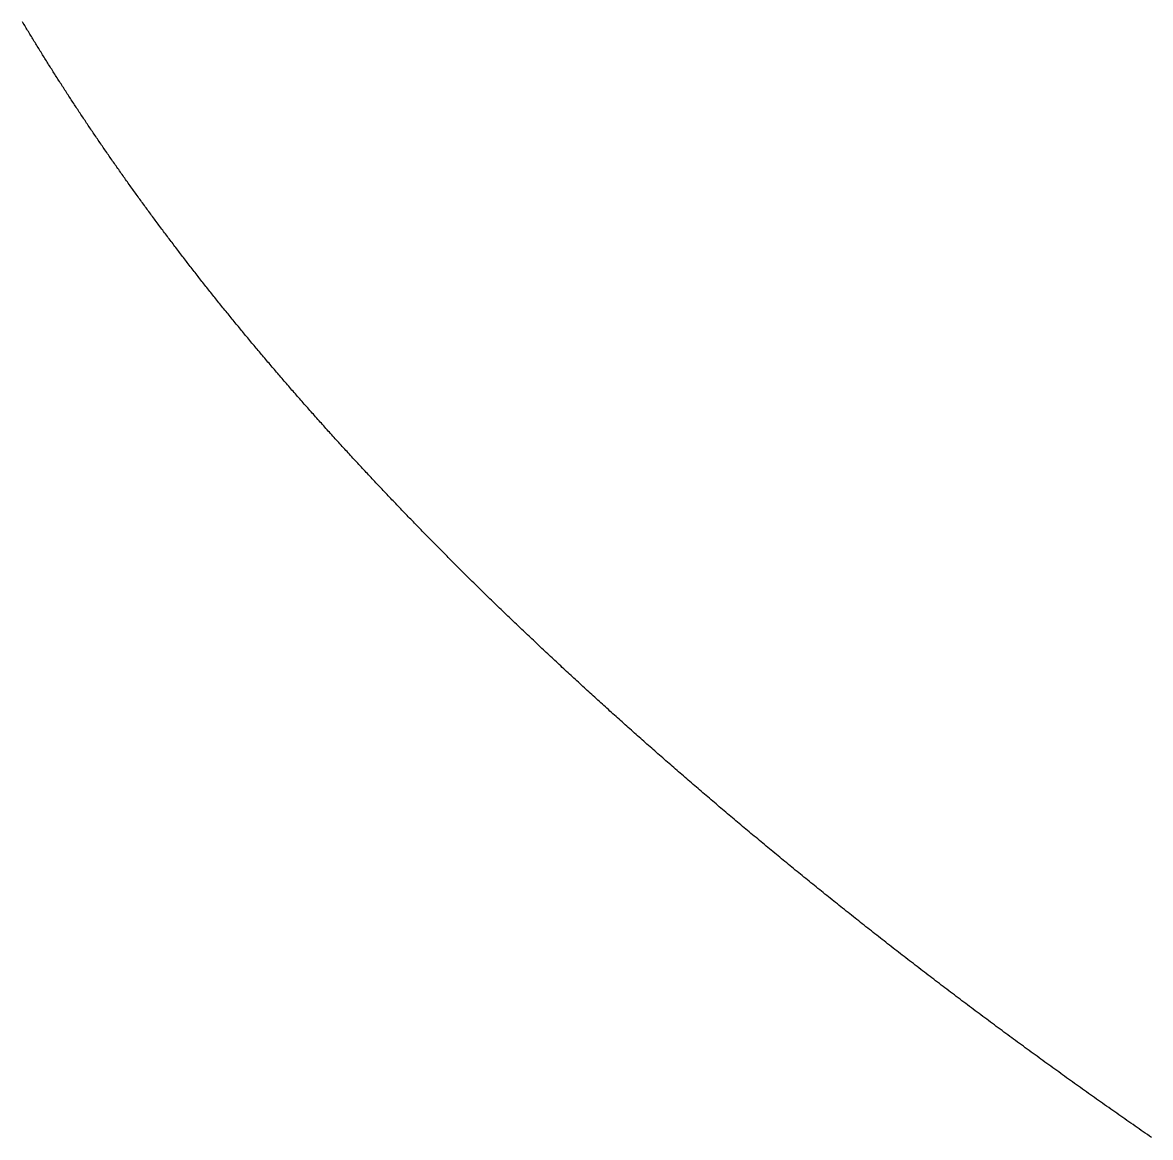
# Model space of a CAD drawing. Header units: millimetres. Extents: x 88 to 97873, y 32 to 55088.
# Drawn here: x 47983.53 to 47991.83, y 5149.87 to 5158.07 of the extents above; entities that cross this region are included whole.
import ezdxf

# ---------------------------------------------------------------- set-up
doc = ezdxf.new("R2010")
doc.units = ezdxf.units.MM
doc.header["$LTSCALE"] = 0.3

msp = doc.modelspace()

# ---------------------------------------------------------------- linework, layer by layer
for p, q in [((47983.5364, 5158.065), (47983.5311, 5158.0739)), ((47983.5418, 5158.0561), (47983.5364, 5158.065)), ((47983.5471, 5158.0472), (47983.5418, 5158.0561)), ((47983.5525, 5158.0383), (47983.5471, 5158.0472)), ((47983.5578, 5158.0293), (47983.5525, 5158.0383)), ((47983.5632, 5158.0204), (47983.5578, 5158.0293)), ((47983.5686, 5158.0115), (47983.5632, 5158.0204)), ((47983.574, 5158.0026), (47983.5686, 5158.0115)), ((47983.5794, 5157.9936), (47983.574, 5158.0026)), ((47983.5848, 5157.9847), (47983.5794, 5157.9936)), ((47983.5902, 5157.9758), (47983.5848, 5157.9847)), ((47983.5957, 5157.9669), (47983.5902, 5157.9758)), ((47983.6011, 5157.9579), (47983.5957, 5157.9669)), ((47983.6066, 5157.949), (47983.6011, 5157.9579)), ((47983.612, 5157.9401), (47983.6066, 5157.949)), ((47983.6175, 5157.9311), (47983.612, 5157.9401)), ((47983.6229, 5157.9222), (47983.6175, 5157.9311)), ((47983.6284, 5157.9133), (47983.6229, 5157.9222)), ((47983.6339, 5157.9044), (47983.6284, 5157.9133)), ((47983.6394, 5157.8954), (47983.6339, 5157.9044)), ((47983.6449, 5157.8865), (47983.6394, 5157.8954)), ((47983.6504, 5157.8775), (47983.6449, 5157.8865)), ((47983.6559, 5157.8686), (47983.6504, 5157.8775)), ((47983.6615, 5157.8597), (47983.6559, 5157.8686)), ((47983.667, 5157.8507), (47983.6615, 5157.8597)), ((47983.6725, 5157.8418), (47983.667, 5157.8507)), ((47983.6781, 5157.8328), (47983.6725, 5157.8418)), ((47983.6836, 5157.8239), (47983.6781, 5157.8328)), ((47983.6892, 5157.815), (47983.6836, 5157.8239)), ((47983.6948, 5157.806), (47983.6892, 5157.815)), ((47983.7004, 5157.7971), (47983.6948, 5157.806)), ((47983.706, 5157.7881), (47983.7004, 5157.7971)), ((47983.7116, 5157.7792), (47983.706, 5157.7881)), ((47983.7172, 5157.7702), (47983.7116, 5157.7792)), ((47983.7228, 5157.7613), (47983.7172, 5157.7702)), ((47983.7284, 5157.7523), (47983.7228, 5157.7613)), ((47983.734, 5157.7434), (47983.7284, 5157.7523)), ((47983.7397, 5157.7344), (47983.734, 5157.7434)), ((47983.7453, 5157.7255), (47983.7397, 5157.7344)), ((47983.751, 5157.7165), (47983.7453, 5157.7255)), ((47983.7567, 5157.7076), (47983.751, 5157.7165)), ((47983.7623, 5157.6986), (47983.7567, 5157.7076)), ((47983.768, 5157.6897), (47983.7623, 5157.6986)), ((47983.7737, 5157.6807), (47983.768, 5157.6897)), ((47983.7794, 5157.6717), (47983.7737, 5157.6807)), ((47983.7851, 5157.6628), (47983.7794, 5157.6717)), ((47983.7908, 5157.6538), (47983.7851, 5157.6628)), ((47983.7966, 5157.6449), (47983.7908, 5157.6538)), ((47983.8023, 5157.6359), (47983.7966, 5157.6449)), ((47983.808, 5157.6269), (47983.8023, 5157.6359)), ((47983.8138, 5157.618), (47983.808, 5157.6269)), ((47983.8195, 5157.609), (47983.8138, 5157.618)), ((47983.8253, 5157.6), (47983.8195, 5157.609)), ((47983.8311, 5157.5911), (47983.8253, 5157.6)), ((47983.8369, 5157.5821), (47983.8311, 5157.5911)), ((47983.8427, 5157.5731), (47983.8369, 5157.5821)), ((47983.8485, 5157.5641), (47983.8427, 5157.5731)), ((47983.8543, 5157.5552), (47983.8485, 5157.5641)), ((47983.8601, 5157.5462), (47983.8543, 5157.5552)), ((47983.8659, 5157.5372), (47983.8601, 5157.5462)), ((47983.8718, 5157.5282), (47983.8659, 5157.5372)), ((47983.8776, 5157.5193), (47983.8718, 5157.5282)), ((47983.8835, 5157.5103), (47983.8776, 5157.5193)), ((47983.8893, 5157.5013), (47983.8835, 5157.5103)), ((47983.8952, 5157.4923), (47983.8893, 5157.5013)), ((47983.9011, 5157.4833), (47983.8952, 5157.4923)), ((47983.907, 5157.4743), (47983.9011, 5157.4833)), ((47983.9129, 5157.4654), (47983.907, 5157.4743)), ((47983.9188, 5157.4564), (47983.9129, 5157.4654)), ((47983.9247, 5157.4474), (47983.9188, 5157.4564)), ((47983.9306, 5157.4384), (47983.9247, 5157.4474)), ((47983.9365, 5157.4294), (47983.9306, 5157.4384)), ((47983.9425, 5157.4204), (47983.9365, 5157.4294)), ((47983.9484, 5157.4114), (47983.9425, 5157.4204)), ((47983.9544, 5157.4024), (47983.9484, 5157.4114)), ((47983.9603, 5157.3934), (47983.9544, 5157.4024)), ((47983.9663, 5157.3844), (47983.9603, 5157.3934)), ((47983.9723, 5157.3754), (47983.9663, 5157.3844)), ((47983.9783, 5157.3664), (47983.9723, 5157.3754)), ((47983.9843, 5157.3574), (47983.9783, 5157.3664)), ((47983.9903, 5157.3484), (47983.9843, 5157.3574)), ((47983.9963, 5157.3394), (47983.9903, 5157.3484)), ((47984.0023, 5157.3304), (47983.9963, 5157.3394)), ((47984.0084, 5157.3214), (47984.0023, 5157.3304)), ((47984.0144, 5157.3124), (47984.0084, 5157.3214)), ((47984.0205, 5157.3034), (47984.0144, 5157.3124)), ((47984.0265, 5157.2944), (47984.0205, 5157.3034)), ((47984.0326, 5157.2854), (47984.0265, 5157.2944)), ((47984.0387, 5157.2764), (47984.0326, 5157.2854)), ((47984.0448, 5157.2674), (47984.0387, 5157.2764)), ((47984.0509, 5157.2583), (47984.0448, 5157.2674)), ((47984.057, 5157.2493), (47984.0509, 5157.2583)), ((47984.0631, 5157.2403), (47984.057, 5157.2493)), ((47984.0692, 5157.2313), (47984.0631, 5157.2403)), ((47984.0754, 5157.2223), (47984.0692, 5157.2313)), ((47984.0815, 5157.2133), (47984.0754, 5157.2223)), ((47984.0877, 5157.2042), (47984.0815, 5157.2133)), ((47984.0938, 5157.1952), (47984.0877, 5157.2042)), ((47984.1, 5157.1862), (47984.0938, 5157.1952)), ((47984.1062, 5157.1772), (47984.1, 5157.1862)), ((47984.1124, 5157.1681), (47984.1062, 5157.1772)), ((47984.1186, 5157.1591), (47984.1124, 5157.1681)), ((47984.1248, 5157.1501), (47984.1186, 5157.1591)), ((47984.131, 5157.141), (47984.1248, 5157.1501)), ((47984.1372, 5157.132), (47984.131, 5157.141)), ((47984.1434, 5157.123), (47984.1372, 5157.132)), ((47984.1497, 5157.1139), (47984.1434, 5157.123)), ((47984.1559, 5157.1049), (47984.1497, 5157.1139)), ((47984.1622, 5157.0959), (47984.1559, 5157.1049)), ((47984.1685, 5157.0868), (47984.1622, 5157.0959)), ((47984.1747, 5157.0778), (47984.1685, 5157.0868)), ((47984.181, 5157.0687), (47984.1747, 5157.0778)), ((47984.1873, 5157.0597), (47984.181, 5157.0687)), ((47984.1936, 5157.0506), (47984.1873, 5157.0597)), ((47984.1999, 5157.0416), (47984.1936, 5157.0506)), ((47984.2063, 5157.0326), (47984.1999, 5157.0416)), ((47984.2126, 5157.0235), (47984.2063, 5157.0326)), ((47984.2189, 5157.0145), (47984.2126, 5157.0235)), ((47984.2253, 5157.0054), (47984.2189, 5157.0145)), ((47984.2316, 5156.9963), (47984.2253, 5157.0054)), ((47984.238, 5156.9873), (47984.2316, 5156.9963)), ((47984.2444, 5156.9782), (47984.238, 5156.9873)), ((47984.2508, 5156.9692), (47984.2444, 5156.9782)), ((47984.2572, 5156.9601), (47984.2508, 5156.9692)), ((47984.2636, 5156.9511), (47984.2572, 5156.9601)), ((47984.27, 5156.942), (47984.2636, 5156.9511)), ((47984.2764, 5156.9329), (47984.27, 5156.942)), ((47984.2829, 5156.9239), (47984.2764, 5156.9329)), ((47984.2893, 5156.9148), (47984.2829, 5156.9239)), ((47984.2958, 5156.9057), (47984.2893, 5156.9148)), ((47984.3022, 5156.8967), (47984.2958, 5156.9057)), ((47984.3087, 5156.8876), (47984.3022, 5156.8967)), ((47984.3152, 5156.8785), (47984.3087, 5156.8876)), ((47984.3217, 5156.8694), (47984.3152, 5156.8785)), ((47984.3282, 5156.8604), (47984.3217, 5156.8694)), ((47984.3347, 5156.8513), (47984.3282, 5156.8604)), ((47984.3412, 5156.8422), (47984.3347, 5156.8513)), ((47984.3477, 5156.8331), (47984.3412, 5156.8422)), ((47984.3543, 5156.824), (47984.3477, 5156.8331)), ((47984.3608, 5156.815), (47984.3543, 5156.824)), ((47984.3674, 5156.8059), (47984.3608, 5156.815)), ((47984.3739, 5156.7968), (47984.3674, 5156.8059)), ((47984.3805, 5156.7877), (47984.3739, 5156.7968)), ((47984.3871, 5156.7786), (47984.3805, 5156.7877)), ((47984.3937, 5156.7695), (47984.3871, 5156.7786)), ((47984.4003, 5156.7604), (47984.3937, 5156.7695)), ((47984.4069, 5156.7513), (47984.4003, 5156.7604)), ((47984.4135, 5156.7422), (47984.4069, 5156.7513)), ((47984.4202, 5156.7331), (47984.4135, 5156.7422)), ((47984.4268, 5156.724), (47984.4202, 5156.7331)), ((47984.4335, 5156.7149), (47984.4268, 5156.724)), ((47984.4401, 5156.7058), (47984.4335, 5156.7149)), ((47984.4468, 5156.6967), (47984.4401, 5156.7058)), ((47984.4535, 5156.6876), (47984.4468, 5156.6967)), ((47984.4602, 5156.6785), (47984.4535, 5156.6876)), ((47984.4669, 5156.6694), (47984.4602, 5156.6785)), ((47984.4736, 5156.6603), (47984.4669, 5156.6694)), ((47984.4803, 5156.6512), (47984.4736, 5156.6603)), ((47984.487, 5156.6421), (47984.4803, 5156.6512)), ((47984.4937, 5156.6329), (47984.487, 5156.6421)), ((47984.5005, 5156.6238), (47984.4937, 5156.6329)), ((47984.5073, 5156.6147), (47984.5005, 5156.6238)), ((47984.514, 5156.6056), (47984.5073, 5156.6147)), ((47984.5208, 5156.5965), (47984.514, 5156.6056)), ((47984.5276, 5156.5873), (47984.5208, 5156.5965)), ((47984.5344, 5156.5782), (47984.5276, 5156.5873)), ((47984.5412, 5156.5691), (47984.5344, 5156.5782)), ((47984.548, 5156.56), (47984.5412, 5156.5691)), ((47984.5548, 5156.5508), (47984.548, 5156.56)), ((47984.5617, 5156.5417), (47984.5548, 5156.5508)), ((47984.5685, 5156.5326), (47984.5617, 5156.5417)), ((47984.5754, 5156.5234), (47984.5685, 5156.5326)), ((47984.5822, 5156.5143), (47984.5754, 5156.5234)), ((47984.5891, 5156.5051), (47984.5822, 5156.5143)), ((47984.596, 5156.496), (47984.5891, 5156.5051)), ((47984.6029, 5156.4869), (47984.596, 5156.496)), ((47984.6098, 5156.4777), (47984.6029, 5156.4869)), ((47984.6167, 5156.4686), (47984.6098, 5156.4777)), ((47984.6236, 5156.4594), (47984.6167, 5156.4686)), ((47984.6305, 5156.4503), (47984.6236, 5156.4594)), ((47984.6375, 5156.4411), (47984.6305, 5156.4503)), ((47984.6444, 5156.432), (47984.6375, 5156.4411)), ((47984.6514, 5156.4228), (47984.6444, 5156.432)), ((47984.6584, 5156.4137), (47984.6514, 5156.4228)), ((47984.6654, 5156.4045), (47984.6584, 5156.4137)), ((47984.6723, 5156.3953), (47984.6654, 5156.4045)), ((47984.6793, 5156.3862), (47984.6723, 5156.3953)), ((47984.6864, 5156.377), (47984.6793, 5156.3862)), ((47984.6934, 5156.3678), (47984.6864, 5156.377)), ((47984.7004, 5156.3587), (47984.6934, 5156.3678)), ((47984.7075, 5156.3495), (47984.7004, 5156.3587)), ((47984.7145, 5156.3403), (47984.7075, 5156.3495)), ((47984.7216, 5156.3312), (47984.7145, 5156.3403)), ((47984.7286, 5156.322), (47984.7216, 5156.3312)), ((47984.7357, 5156.3128), (47984.7286, 5156.322)), ((47984.7428, 5156.3036), (47984.7357, 5156.3128)), ((47984.7499, 5156.2945), (47984.7428, 5156.3036)), ((47984.757, 5156.2853), (47984.7499, 5156.2945)), ((47984.7642, 5156.2761), (47984.757, 5156.2853)), ((47984.7713, 5156.2669), (47984.7642, 5156.2761)), ((47984.7784, 5156.2577), (47984.7713, 5156.2669)), ((47984.7856, 5156.2485), (47984.7784, 5156.2577)), ((47984.7927, 5156.2393), (47984.7856, 5156.2485)), ((47984.7999, 5156.2301), (47984.7927, 5156.2393)), ((47984.8071, 5156.2209), (47984.7999, 5156.2301)), ((47984.8143, 5156.2118), (47984.8071, 5156.2209)), ((47984.8215, 5156.2026), (47984.8143, 5156.2118)), ((47984.8287, 5156.1934), (47984.8215, 5156.2026)), ((47984.8359, 5156.1841), (47984.8287, 5156.1934)), ((47984.8432, 5156.1749), (47984.8359, 5156.1841)), ((47984.8504, 5156.1657), (47984.8432, 5156.1749)), ((47984.8577, 5156.1565), (47984.8504, 5156.1657)), ((47984.8649, 5156.1473), (47984.8577, 5156.1565)), ((47984.8722, 5156.1381), (47984.8649, 5156.1473)), ((47984.8795, 5156.1289), (47984.8722, 5156.1381)), ((47984.8868, 5156.1197), (47984.8795, 5156.1289)), ((47984.8941, 5156.1105), (47984.8868, 5156.1197)), ((47984.9014, 5156.1012), (47984.8941, 5156.1105)), ((47984.9087, 5156.092), (47984.9014, 5156.1012)), ((47984.9161, 5156.0828), (47984.9087, 5156.092)), ((47984.9234, 5156.0736), (47984.9161, 5156.0828)), ((47984.9308, 5156.0643), (47984.9234, 5156.0736)), ((47984.9381, 5156.0551), (47984.9308, 5156.0643)), ((47984.9455, 5156.0459), (47984.9381, 5156.0551)), ((47984.9529, 5156.0367), (47984.9455, 5156.0459)), ((47984.9603, 5156.0274), (47984.9529, 5156.0367)), ((47984.9677, 5156.0182), (47984.9603, 5156.0274)), ((47984.9751, 5156.0089), (47984.9677, 5156.0182)), ((47984.9825, 5155.9997), (47984.9751, 5156.0089)), ((47984.99, 5155.9905), (47984.9825, 5155.9997)), ((47984.9974, 5155.9812), (47984.99, 5155.9905)), ((47985.0049, 5155.972), (47984.9974, 5155.9812)), ((47985.0124, 5155.9627), (47985.0049, 5155.972)), ((47985.0198, 5155.9535), (47985.0124, 5155.9627)), ((47985.0273, 5155.9442), (47985.0198, 5155.9535)), ((47985.0348, 5155.935), (47985.0273, 5155.9442)), ((47985.0423, 5155.9257), (47985.0348, 5155.935)), ((47985.0499, 5155.9164), (47985.0423, 5155.9257)), ((47985.0574, 5155.9072), (47985.0499, 5155.9164)), ((47985.0649, 5155.8979), (47985.0574, 5155.9072)), ((47985.0725, 5155.8887), (47985.0649, 5155.8979)), ((47985.0801, 5155.8794), (47985.0725, 5155.8887)), ((47985.0876, 5155.8701), (47985.0801, 5155.8794)), ((47985.0952, 5155.8609), (47985.0876, 5155.8701)), ((47985.1028, 5155.8516), (47985.0952, 5155.8609)), ((47985.1104, 5155.8423), (47985.1028, 5155.8516)), ((47985.118, 5155.833), (47985.1104, 5155.8423)), ((47985.1257, 5155.8237), (47985.118, 5155.833)), ((47985.1333, 5155.8145), (47985.1257, 5155.8237)), ((47985.141, 5155.8052), (47985.1333, 5155.8145)), ((47985.1486, 5155.7959), (47985.141, 5155.8052)), ((47985.1563, 5155.7866), (47985.1486, 5155.7959)), ((47985.164, 5155.7773), (47985.1563, 5155.7866)), ((47985.1717, 5155.768), (47985.164, 5155.7773)), ((47985.1794, 5155.7587), (47985.1717, 5155.768)), ((47985.1871, 5155.7494), (47985.1794, 5155.7587)), ((47985.1948, 5155.7401), (47985.1871, 5155.7494)), ((47985.2025, 5155.7308), (47985.1948, 5155.7401)), ((47985.2103, 5155.7215), (47985.2025, 5155.7308)), ((47985.218, 5155.7122), (47985.2103, 5155.7215)), ((47985.2258, 5155.7029), (47985.218, 5155.7122)), ((47985.2336, 5155.6936), (47985.2258, 5155.7029)), ((47985.2414, 5155.6843), (47985.2336, 5155.6936)), ((47985.2492, 5155.675), (47985.2414, 5155.6843)), ((47985.257, 5155.6657), (47985.2492, 5155.675)), ((47985.2648, 5155.6564), (47985.257, 5155.6657)), ((47985.2726, 5155.647), (47985.2648, 5155.6564)), ((47985.2805, 5155.6377), (47985.2726, 5155.647)), ((47985.2883, 5155.6284), (47985.2805, 5155.6377)), ((47985.2962, 5155.6191), (47985.2883, 5155.6284)), ((47985.3041, 5155.6097), (47985.2962, 5155.6191)), ((47985.312, 5155.6004), (47985.3041, 5155.6097)), ((47985.3198, 5155.5911), (47985.312, 5155.6004)), ((47985.3278, 5155.5817), (47985.3198, 5155.5911)), ((47985.3357, 5155.5724), (47985.3278, 5155.5817)), ((47985.3436, 5155.5631), (47985.3357, 5155.5724)), ((47985.3515, 5155.5537), (47985.3436, 5155.5631)), ((47985.3595, 5155.5444), (47985.3515, 5155.5537)), ((47985.3675, 5155.535), (47985.3595, 5155.5444)), ((47985.3754, 5155.5257), (47985.3675, 5155.535)), ((47985.3834, 5155.5163), (47985.3754, 5155.5257)), ((47985.3914, 5155.507), (47985.3834, 5155.5163)), ((47985.3994, 5155.4976), (47985.3914, 5155.507)), ((47985.4074, 5155.4883), (47985.3994, 5155.4976)), ((47985.4155, 5155.4789), (47985.4074, 5155.4883)), ((47985.4235, 5155.4696), (47985.4155, 5155.4789)), ((47985.4315, 5155.4602), (47985.4235, 5155.4696)), ((47985.4396, 5155.4508), (47985.4315, 5155.4602)), ((47985.4477, 5155.4415), (47985.4396, 5155.4508)), ((47985.4558, 5155.4321), (47985.4477, 5155.4415)), ((47985.4638, 5155.4227), (47985.4558, 5155.4321)), ((47985.472, 5155.4133), (47985.4638, 5155.4227)), ((47985.4801, 5155.404), (47985.472, 5155.4133)), ((47985.4882, 5155.3946), (47985.4801, 5155.404)), ((47985.4963, 5155.3852), (47985.4882, 5155.3946)), ((47985.5045, 5155.3758), (47985.4963, 5155.3852)), ((47985.5126, 5155.3664), (47985.5045, 5155.3758)), ((47985.5208, 5155.357), (47985.5126, 5155.3664)), ((47985.529, 5155.3476), (47985.5208, 5155.357)), ((47985.5372, 5155.3383), (47985.529, 5155.3476)), ((47985.5454, 5155.3289), (47985.5372, 5155.3383)), ((47985.5536, 5155.3195), (47985.5454, 5155.3289)), ((47985.5618, 5155.3101), (47985.5536, 5155.3195)), ((47985.5701, 5155.3007), (47985.5618, 5155.3101)), ((47985.5783, 5155.2913), (47985.5701, 5155.3007)), ((47985.5866, 5155.2818), (47985.5783, 5155.2913)), ((47985.5949, 5155.2724), (47985.5866, 5155.2818)), ((47985.6031, 5155.263), (47985.5949, 5155.2724)), ((47985.6114, 5155.2536), (47985.6031, 5155.263)), ((47985.6197, 5155.2442), (47985.6114, 5155.2536)), ((47985.628, 5155.2348), (47985.6197, 5155.2442)), ((47985.6364, 5155.2254), (47985.628, 5155.2348)), ((47985.6447, 5155.2159), (47985.6364, 5155.2254)), ((47985.6531, 5155.2065), (47985.6447, 5155.2159)), ((47985.6614, 5155.1971), (47985.6531, 5155.2065)), ((47985.6698, 5155.1876), (47985.6614, 5155.1971)), ((47985.6782, 5155.1782), (47985.6698, 5155.1876)), ((47985.6866, 5155.1688), (47985.6782, 5155.1782)), ((47985.695, 5155.1593), (47985.6866, 5155.1688)), ((47985.7034, 5155.1499), (47985.695, 5155.1593)), ((47985.7118, 5155.1404), (47985.7034, 5155.1499)), ((47985.7203, 5155.131), (47985.7118, 5155.1404)), ((47985.7287, 5155.1216), (47985.7203, 5155.131)), ((47985.7372, 5155.1121), (47985.7287, 5155.1216)), ((47985.7457, 5155.1026), (47985.7372, 5155.1121)), ((47985.7542, 5155.0932), (47985.7457, 5155.1026)), ((47985.7627, 5155.0837), (47985.7542, 5155.0932)), ((47985.7712, 5155.0743), (47985.7627, 5155.0837)), ((47985.7797, 5155.0648), (47985.7712, 5155.0743)), ((47985.7882, 5155.0553), (47985.7797, 5155.0648)), ((47985.7968, 5155.0459), (47985.7882, 5155.0553)), ((47985.8053, 5155.0364), (47985.7968, 5155.0459)), ((47985.8139, 5155.0269), (47985.8053, 5155.0364)), ((47985.8225, 5155.0175), (47985.8139, 5155.0269)), ((47985.8311, 5155.008), (47985.8225, 5155.0175)), ((47985.8397, 5154.9985), (47985.8311, 5155.008)), ((47985.8483, 5154.989), (47985.8397, 5154.9985)), ((47985.8569, 5154.9795), (47985.8483, 5154.989)), ((47985.8655, 5154.97), (47985.8569, 5154.9795)), ((47985.8742, 5154.9606), (47985.8655, 5154.97)), ((47985.8828, 5154.9511), (47985.8742, 5154.9606)), ((47985.8915, 5154.9416), (47985.8828, 5154.9511)), ((47985.9002, 5154.9321), (47985.8915, 5154.9416)), ((47985.9089, 5154.9226), (47985.9002, 5154.9321)), ((47985.9176, 5154.9131), (47985.9089, 5154.9226)), ((47985.9263, 5154.9036), (47985.9176, 5154.9131)), ((47985.935, 5154.894), (47985.9263, 5154.9036)), ((47985.9438, 5154.8845), (47985.935, 5154.894)), ((47985.9525, 5154.875), (47985.9438, 5154.8845)), ((47985.9613, 5154.8655), (47985.9525, 5154.875)), ((47985.9701, 5154.856), (47985.9613, 5154.8655)), ((47985.9789, 5154.8465), (47985.9701, 5154.856)), ((47985.9877, 5154.8369), (47985.9789, 5154.8465)), ((47985.9965, 5154.8274), (47985.9877, 5154.8369)), ((47986.0053, 5154.8179), (47985.9965, 5154.8274)), ((47986.0141, 5154.8084), (47986.0053, 5154.8179)), ((47986.023, 5154.7988), (47986.0141, 5154.8084)), ((47986.0318, 5154.7893), (47986.023, 5154.7988)), ((47986.0407, 5154.7797), (47986.0318, 5154.7893)), ((47986.0496, 5154.7702), (47986.0407, 5154.7797)), ((47986.0585, 5154.7607), (47986.0496, 5154.7702)), ((47986.0674, 5154.7511), (47986.0585, 5154.7607)), ((47986.0763, 5154.7416), (47986.0674, 5154.7511)), ((47986.0852, 5154.732), (47986.0763, 5154.7416)), ((47986.0942, 5154.7225), (47986.0852, 5154.732)), ((47986.1031, 5154.7129), (47986.0942, 5154.7225)), ((47986.1121, 5154.7033), (47986.1031, 5154.7129)), ((47986.1211, 5154.6938), (47986.1121, 5154.7033)), ((47986.13, 5154.6842), (47986.1211, 5154.6938)), ((47986.139, 5154.6746), (47986.13, 5154.6842)), ((47986.1481, 5154.6651), (47986.139, 5154.6746)), ((47986.1571, 5154.6555), (47986.1481, 5154.6651)), ((47986.1661, 5154.6459), (47986.1571, 5154.6555)), ((47986.1752, 5154.6363), (47986.1661, 5154.6459)), ((47986.1842, 5154.6268), (47986.1752, 5154.6363)), ((47986.1933, 5154.6172), (47986.1842, 5154.6268)), ((47986.2024, 5154.6076), (47986.1933, 5154.6172)), ((47986.2115, 5154.598), (47986.2024, 5154.6076)), ((47986.2206, 5154.5884), (47986.2115, 5154.598)), ((47986.2297, 5154.5788), (47986.2206, 5154.5884)), ((47986.2388, 5154.5692), (47986.2297, 5154.5788)), ((47986.248, 5154.5596), (47986.2388, 5154.5692)), ((47986.2571, 5154.55), (47986.248, 5154.5596)), ((47986.2663, 5154.5404), (47986.2571, 5154.55)), ((47986.2755, 5154.5308), (47986.2663, 5154.5404)), ((47986.2847, 5154.5212), (47986.2755, 5154.5308)), ((47986.2939, 5154.5116), (47986.2847, 5154.5212)), ((47986.3031, 5154.502), (47986.2939, 5154.5116)), ((47986.3123, 5154.4923), (47986.3031, 5154.502)), ((47986.3216, 5154.4827), (47986.3123, 5154.4923)), ((47986.3308, 5154.4731), (47986.3216, 5154.4827)), ((47986.3401, 5154.4635), (47986.3308, 5154.4731)), ((47986.3494, 5154.4538), (47986.3401, 5154.4635)), ((47986.3587, 5154.4442), (47986.3494, 5154.4538)), ((47986.368, 5154.4346), (47986.3587, 5154.4442)), ((47986.3773, 5154.4249), (47986.368, 5154.4346)), ((47986.3866, 5154.4153), (47986.3773, 5154.4249)), ((47986.3959, 5154.4056), (47986.3866, 5154.4153)), ((47986.4053, 5154.396), (47986.3959, 5154.4056)), ((47986.4146, 5154.3863), (47986.4053, 5154.396)), ((47986.424, 5154.3767), (47986.4146, 5154.3863)), ((47986.4334, 5154.367), (47986.424, 5154.3767)), ((47986.4428, 5154.3574), (47986.4334, 5154.367)), ((47986.4522, 5154.3477), (47986.4428, 5154.3574)), ((47986.4616, 5154.338), (47986.4522, 5154.3477)), ((47986.4711, 5154.3284), (47986.4616, 5154.338)), ((47986.4805, 5154.3187), (47986.4711, 5154.3284)), ((47986.49, 5154.309), (47986.4805, 5154.3187)), ((47986.4995, 5154.2993), (47986.49, 5154.309)), ((47986.5089, 5154.2897), (47986.4995, 5154.2993)), ((47986.5184, 5154.28), (47986.5089, 5154.2897)), ((47986.5279, 5154.2703), (47986.5184, 5154.28)), ((47986.5375, 5154.2606), (47986.5279, 5154.2703)), ((47986.547, 5154.2509), (47986.5375, 5154.2606)), ((47986.5565, 5154.2412), (47986.547, 5154.2509)), ((47986.5661, 5154.2315), (47986.5565, 5154.2412)), ((47986.5757, 5154.2218), (47986.5661, 5154.2315)), ((47986.5853, 5154.2121), (47986.5757, 5154.2218)), ((47986.5949, 5154.2024), (47986.5853, 5154.2121)), ((47986.6045, 5154.1927), (47986.5949, 5154.2024)), ((47986.6141, 5154.183), (47986.6045, 5154.1927)), ((47986.6237, 5154.1733), (47986.6141, 5154.183)), ((47986.6334, 5154.1636), (47986.6237, 5154.1733)), ((47986.643, 5154.1539), (47986.6334, 5154.1636)), ((47986.6527, 5154.1441), (47986.643, 5154.1539)), ((47986.6624, 5154.1344), (47986.6527, 5154.1441)), ((47986.6721, 5154.1247), (47986.6624, 5154.1344)), ((47986.6818, 5154.1149), (47986.6721, 5154.1247)), ((47986.6915, 5154.1052), (47986.6818, 5154.1149)), ((47986.7012, 5154.0955), (47986.6915, 5154.1052)), ((47986.711, 5154.0857), (47986.7012, 5154.0955)), ((47986.7207, 5154.076), (47986.711, 5154.0857)), ((47986.7305, 5154.0662), (47986.7207, 5154.076)), ((47986.7403, 5154.0565), (47986.7305, 5154.0662)), ((47986.7501, 5154.0467), (47986.7403, 5154.0565)), ((47986.7599, 5154.037), (47986.7501, 5154.0467)), ((47986.7697, 5154.0272), (47986.7599, 5154.037)), ((47986.7796, 5154.0175), (47986.7697, 5154.0272)), ((47986.7894, 5154.0077), (47986.7796, 5154.0175)), ((47986.7993, 5153.9979), (47986.7894, 5154.0077)), ((47986.8091, 5153.9882), (47986.7993, 5153.9979)), ((47986.819, 5153.9784), (47986.8091, 5153.9882)), ((47986.8289, 5153.9686), (47986.819, 5153.9784)), ((47986.8388, 5153.9588), (47986.8289, 5153.9686)), ((47986.8488, 5153.9491), (47986.8388, 5153.9588)), ((47986.8587, 5153.9393), (47986.8488, 5153.9491)), ((47986.8686, 5153.9295), (47986.8587, 5153.9393)), ((47986.8786, 5153.9197), (47986.8686, 5153.9295)), ((47986.8886, 5153.9099), (47986.8786, 5153.9197)), ((47986.8986, 5153.9001), (47986.8886, 5153.9099)), ((47986.9086, 5153.8903), (47986.8986, 5153.9001)), ((47986.9186, 5153.8805), (47986.9086, 5153.8903)), ((47986.9286, 5153.8707), (47986.9186, 5153.8805)), ((47986.9386, 5153.8609), (47986.9286, 5153.8707)), ((47986.9487, 5153.8511), (47986.9386, 5153.8609)), ((47986.9588, 5153.8413), (47986.9487, 5153.8511)), ((47986.9688, 5153.8314), (47986.9588, 5153.8413)), ((47986.9789, 5153.8216), (47986.9688, 5153.8314)), ((47986.989, 5153.8118), (47986.9789, 5153.8216)), ((47986.9991, 5153.802), (47986.989, 5153.8118)), ((47987.0093, 5153.7921), (47986.9991, 5153.802)), ((47987.0194, 5153.7823), (47987.0093, 5153.7921)), ((47987.0296, 5153.7725), (47987.0194, 5153.7823)), ((47987.0397, 5153.7626), (47987.0296, 5153.7725)), ((47987.0499, 5153.7528), (47987.0397, 5153.7626)), ((47987.0601, 5153.7429), (47987.0499, 5153.7528)), ((47987.0703, 5153.7331), (47987.0601, 5153.7429)), ((47987.0805, 5153.7232), (47987.0703, 5153.7331)), ((47987.0908, 5153.7134), (47987.0805, 5153.7232)), ((47987.101, 5153.7035), (47987.0908, 5153.7134)), ((47987.1113, 5153.6936), (47987.101, 5153.7035)), ((47987.1215, 5153.6838), (47987.1113, 5153.6936)), ((47987.1318, 5153.6739), (47987.1215, 5153.6838)), ((47987.1421, 5153.664), (47987.1318, 5153.6739)), ((47987.1524, 5153.6542), (47987.1421, 5153.664)), ((47987.1627, 5153.6443), (47987.1524, 5153.6542)), ((47987.1731, 5153.6344), (47987.1627, 5153.6443)), ((47987.1834, 5153.6245), (47987.1731, 5153.6344)), ((47987.1938, 5153.6146), (47987.1834, 5153.6245)), ((47987.2042, 5153.6047), (47987.1938, 5153.6146)), ((47987.2146, 5153.5948), (47987.2042, 5153.6047)), ((47987.225, 5153.5849), (47987.2146, 5153.5948)), ((47987.2354, 5153.575), (47987.225, 5153.5849)), ((47987.2458, 5153.5651), (47987.2354, 5153.575)), ((47987.2562, 5153.5552), (47987.2458, 5153.5651)), ((47987.2667, 5153.5453), (47987.2562, 5153.5552)), ((47987.2772, 5153.5354), (47987.2667, 5153.5453)), ((47987.2876, 5153.5255), (47987.2772, 5153.5354)), ((47987.2981, 5153.5156), (47987.2876, 5153.5255)), ((47987.3086, 5153.5056), (47987.2981, 5153.5156)), ((47987.3192, 5153.4957), (47987.3086, 5153.5056)), ((47987.3297, 5153.4858), (47987.3192, 5153.4957)), ((47987.3402, 5153.4758), (47987.3297, 5153.4858)), ((47987.3508, 5153.4659), (47987.3402, 5153.4758)), ((47987.3614, 5153.456), (47987.3508, 5153.4659)), ((47987.3719, 5153.446), (47987.3614, 5153.456)), ((47987.3825, 5153.4361), (47987.3719, 5153.446)), ((47987.3932, 5153.4261), (47987.3825, 5153.4361)), ((47987.4038, 5153.4162), (47987.3932, 5153.4261)), ((47987.4144, 5153.4062), (47987.4038, 5153.4162)), ((47987.4251, 5153.3963), (47987.4144, 5153.4062)), ((47987.4357, 5153.3863), (47987.4251, 5153.3963)), ((47987.4464, 5153.3763), (47987.4357, 5153.3863)), ((47987.4571, 5153.3664), (47987.4464, 5153.3763)), ((47987.4678, 5153.3564), (47987.4571, 5153.3664)), ((47987.4785, 5153.3464), (47987.4678, 5153.3564)), ((47987.4893, 5153.3364), (47987.4785, 5153.3464)), ((47987.5, 5153.3264), (47987.4893, 5153.3364)), ((47987.5108, 5153.3165), (47987.5, 5153.3264)), ((47987.5215, 5153.3065), (47987.5108, 5153.3165)), ((47987.5323, 5153.2965), (47987.5215, 5153.3065)), ((47987.5431, 5153.2865), (47987.5323, 5153.2965)), ((47987.5539, 5153.2765), (47987.5431, 5153.2865)), ((47987.5648, 5153.2665), (47987.5539, 5153.2765)), ((47987.5756, 5153.2565), (47987.5648, 5153.2665)), ((47987.5865, 5153.2465), (47987.5756, 5153.2565)), ((47987.5973, 5153.2364), (47987.5865, 5153.2465)), ((47987.6082, 5153.2264), (47987.5973, 5153.2364)), ((47987.6191, 5153.2164), (47987.6082, 5153.2264)), ((47987.63, 5153.2064), (47987.6191, 5153.2164)), ((47987.6409, 5153.1964), (47987.63, 5153.2064)), ((47987.6519, 5153.1863), (47987.6409, 5153.1964)), ((47987.6628, 5153.1763), (47987.6519, 5153.1863)), ((47987.6738, 5153.1663), (47987.6628, 5153.1763)), ((47987.6847, 5153.1562), (47987.6738, 5153.1663)), ((47987.6957, 5153.1462), (47987.6847, 5153.1562)), ((47987.7067, 5153.1361), (47987.6957, 5153.1462)), ((47987.7178, 5153.1261), (47987.7067, 5153.1361)), ((47987.7288, 5153.116), (47987.7178, 5153.1261)), ((47987.7398, 5153.106), (47987.7288, 5153.116)), ((47987.7509, 5153.0959), (47987.7398, 5153.106)), ((47987.762, 5153.0858), (47987.7509, 5153.0959)), ((47987.773, 5153.0758), (47987.762, 5153.0858)), ((47987.7841, 5153.0657), (47987.773, 5153.0758)), ((47987.7952, 5153.0556), (47987.7841, 5153.0657)), ((47987.8064, 5153.0455), (47987.7952, 5153.0556)), ((47987.8175, 5153.0355), (47987.8064, 5153.0455)), ((47987.8287, 5153.0254), (47987.8175, 5153.0355)), ((47987.8398, 5153.0153), (47987.8287, 5153.0254)), ((47987.851, 5153.0052), (47987.8398, 5153.0153)), ((47987.8622, 5152.9951), (47987.851, 5153.0052)), ((47987.8734, 5152.985), (47987.8622, 5152.9951)), ((47987.8846, 5152.9749), (47987.8734, 5152.985)), ((47987.8959, 5152.9648), (47987.8846, 5152.9749)), ((47987.9071, 5152.9547), (47987.8959, 5152.9648)), ((47987.9184, 5152.9446), (47987.9071, 5152.9547)), ((47987.9296, 5152.9344), (47987.9184, 5152.9446)), ((47987.9409, 5152.9243), (47987.9296, 5152.9344)), ((47987.9522, 5152.9142), (47987.9409, 5152.9243)), ((47987.9636, 5152.9041), (47987.9522, 5152.9142)), ((47987.9749, 5152.8939), (47987.9636, 5152.9041)), ((47987.9862, 5152.8838), (47987.9749, 5152.8939)), ((47987.9976, 5152.8737), (47987.9862, 5152.8838)), ((47988.009, 5152.8635), (47987.9976, 5152.8737)), ((47988.0203, 5152.8534), (47988.009, 5152.8635)), ((47988.0317, 5152.8432), (47988.0203, 5152.8534)), ((47988.0432, 5152.8331), (47988.0317, 5152.8432)), ((47988.0546, 5152.8229), (47988.0432, 5152.8331)), ((47988.066, 5152.8128), (47988.0546, 5152.8229)), ((47988.0775, 5152.8026), (47988.066, 5152.8128)), ((47988.0889, 5152.7925), (47988.0775, 5152.8026)), ((47988.1004, 5152.7823), (47988.0889, 5152.7925)), ((47988.1119, 5152.7721), (47988.1004, 5152.7823)), ((47988.1234, 5152.762), (47988.1119, 5152.7721)), ((47988.1349, 5152.7518), (47988.1234, 5152.762)), ((47988.1465, 5152.7416), (47988.1349, 5152.7518)), ((47988.158, 5152.7314), (47988.1465, 5152.7416)), ((47988.1696, 5152.7212), (47988.158, 5152.7314)), ((47988.1812, 5152.711), (47988.1696, 5152.7212)), ((47988.1928, 5152.7009), (47988.1812, 5152.711)), ((47988.2044, 5152.6907), (47988.1928, 5152.7009)), ((47988.216, 5152.6805), (47988.2044, 5152.6907)), ((47988.2276, 5152.6703), (47988.216, 5152.6805)), ((47988.2392, 5152.6601), (47988.2276, 5152.6703)), ((47988.2509, 5152.6499), (47988.2392, 5152.6601)), ((47988.2626, 5152.6397), (47988.2509, 5152.6499)), ((47988.2743, 5152.6294), (47988.2626, 5152.6397)), ((47988.286, 5152.6192), (47988.2743, 5152.6294)), ((47988.2977, 5152.609), (47988.286, 5152.6192)), ((47988.3094, 5152.5988), (47988.2977, 5152.609)), ((47988.3211, 5152.5886), (47988.3094, 5152.5988)), ((47988.3329, 5152.5783), (47988.3211, 5152.5886)), ((47988.3446, 5152.5681), (47988.3329, 5152.5783)), ((47988.3564, 5152.5579), (47988.3446, 5152.5681)), ((47988.3682, 5152.5476), (47988.3564, 5152.5579)), ((47988.38, 5152.5374), (47988.3682, 5152.5476)), ((47988.3918, 5152.5272), (47988.38, 5152.5374)), ((47988.4037, 5152.5169), (47988.3918, 5152.5272)), ((47988.4155, 5152.5067), (47988.4037, 5152.5169)), ((47988.4274, 5152.4964), (47988.4155, 5152.5067)), ((47988.4393, 5152.4862), (47988.4274, 5152.4964)), ((47988.4511, 5152.4759), (47988.4393, 5152.4862)), ((47988.463, 5152.4657), (47988.4511, 5152.4759)), ((47988.475, 5152.4554), (47988.463, 5152.4657)), ((47988.4869, 5152.4452), (47988.475, 5152.4554)), ((47988.4988, 5152.4349), (47988.4869, 5152.4452)), ((47988.5108, 5152.4246), (47988.4988, 5152.4349)), ((47988.5227, 5152.4144), (47988.5108, 5152.4246)), ((47988.5347, 5152.4041), (47988.5227, 5152.4144)), ((47988.5467, 5152.3938), (47988.5347, 5152.4041)), ((47988.5587, 5152.3835), (47988.5467, 5152.3938)), ((47988.5708, 5152.3732), (47988.5587, 5152.3835)), ((47988.5828, 5152.363), (47988.5708, 5152.3732)), ((47988.5948, 5152.3527), (47988.5828, 5152.363)), ((47988.6069, 5152.3424), (47988.5948, 5152.3527)), ((47988.619, 5152.3321), (47988.6069, 5152.3424)), ((47988.6311, 5152.3218), (47988.619, 5152.3321)), ((47988.6432, 5152.3115), (47988.6311, 5152.3218)), ((47988.6553, 5152.3012), (47988.6432, 5152.3115)), ((47988.6674, 5152.2909), (47988.6553, 5152.3012)), ((47988.6796, 5152.2806), (47988.6674, 5152.2909)), ((47988.6917, 5152.2703), (47988.6796, 5152.2806)), ((47988.7039, 5152.26), (47988.6917, 5152.2703)), ((47988.7161, 5152.2497), (47988.7039, 5152.26)), ((47988.7283, 5152.2394), (47988.7161, 5152.2497)), ((47988.7405, 5152.2291), (47988.7283, 5152.2394)), ((47988.7527, 5152.2188), (47988.7405, 5152.2291)), ((47988.7649, 5152.2084), (47988.7527, 5152.2188)), ((47988.7772, 5152.1981), (47988.7649, 5152.2084)), ((47988.7894, 5152.1878), (47988.7772, 5152.1981)), ((47988.8017, 5152.1775), (47988.7894, 5152.1878)), ((47988.814, 5152.1671), (47988.8017, 5152.1775)), ((47988.8263, 5152.1568), (47988.814, 5152.1671)), ((47988.8386, 5152.1465), (47988.8263, 5152.1568)), ((47988.851, 5152.1361), (47988.8386, 5152.1465)), ((47988.8633, 5152.1258), (47988.851, 5152.1361)), ((47988.8757, 5152.1155), (47988.8633, 5152.1258)), ((47988.888, 5152.1051), (47988.8757, 5152.1155)), ((47988.9004, 5152.0948), (47988.888, 5152.1051)), ((47988.9128, 5152.0844), (47988.9004, 5152.0948)), ((47988.9252, 5152.0741), (47988.9128, 5152.0844)), ((47988.9376, 5152.0638), (47988.9252, 5152.0741)), ((47988.9501, 5152.0534), (47988.9376, 5152.0638)), ((47988.9625, 5152.043), (47988.9501, 5152.0534)), ((47988.975, 5152.0327), (47988.9625, 5152.043)), ((47988.9875, 5152.0223), (47988.975, 5152.0327)), ((47988.9999, 5152.012), (47988.9875, 5152.0223)), ((47989.0124, 5152.0016), (47988.9999, 5152.012)), ((47989.025, 5151.9913), (47989.0124, 5152.0016)), ((47989.0375, 5151.9809), (47989.025, 5151.9913)), ((47989.05, 5151.9705), (47989.0375, 5151.9809)), ((47989.0626, 5151.9601), (47989.05, 5151.9705)), ((47989.0752, 5151.9498), (47989.0626, 5151.9601)), ((47989.0877, 5151.9394), (47989.0752, 5151.9498)), ((47989.1003, 5151.929), (47989.0877, 5151.9394)), ((47989.1129, 5151.9187), (47989.1003, 5151.929)), ((47989.1256, 5151.9083), (47989.1129, 5151.9187)), ((47989.1382, 5151.8979), (47989.1256, 5151.9083)), ((47989.1508, 5151.8875), (47989.1382, 5151.8979)), ((47989.1635, 5151.8771), (47989.1508, 5151.8875)), ((47989.1762, 5151.8667), (47989.1635, 5151.8771)), ((47989.1889, 5151.8564), (47989.1762, 5151.8667)), ((47989.2016, 5151.846), (47989.1889, 5151.8564)), ((47989.2143, 5151.8356), (47989.2016, 5151.846)), ((47989.227, 5151.8252), (47989.2143, 5151.8356)), ((47989.2398, 5151.8148), (47989.227, 5151.8252)), ((47989.2525, 5151.8044), (47989.2398, 5151.8148)), ((47989.2653, 5151.794), (47989.2525, 5151.8044)), ((47989.2781, 5151.7836), (47989.2653, 5151.794)), ((47989.2908, 5151.7732), (47989.2781, 5151.7836)), ((47989.3037, 5151.7628), (47989.2908, 5151.7732)), ((47989.3165, 5151.7524), (47989.3037, 5151.7628)), ((47989.3293, 5151.742), (47989.3165, 5151.7524)), ((47989.3421, 5151.7316), (47989.3293, 5151.742)), ((47989.355, 5151.7212), (47989.3421, 5151.7316)), ((47989.3679, 5151.7108), (47989.355, 5151.7212)), ((47989.3808, 5151.7003), (47989.3679, 5151.7108)), ((47989.3937, 5151.6899), (47989.3808, 5151.7003)), ((47989.4066, 5151.6795), (47989.3937, 5151.6899)), ((47989.4195, 5151.6691), (47989.4066, 5151.6795)), ((47989.4324, 5151.6587), (47989.4195, 5151.6691)), ((47989.4454, 5151.6483), (47989.4324, 5151.6587)), ((47989.4584, 5151.6378), (47989.4454, 5151.6483)), ((47989.4713, 5151.6274), (47989.4584, 5151.6378)), ((47989.4843, 5151.617), (47989.4713, 5151.6274)), ((47989.4973, 5151.6066), (47989.4843, 5151.617)), ((47989.5103, 5151.5961), (47989.4973, 5151.6066)), ((47989.5234, 5151.5857), (47989.5103, 5151.5961)), ((47989.5364, 5151.5753), (47989.5234, 5151.5857)), ((47989.5495, 5151.5648), (47989.5364, 5151.5753)), ((47989.5625, 5151.5544), (47989.5495, 5151.5648)), ((47989.5756, 5151.544), (47989.5625, 5151.5544)), ((47989.5887, 5151.5335), (47989.5756, 5151.544)), ((47989.6018, 5151.5231), (47989.5887, 5151.5335)), ((47989.6149, 5151.5127), (47989.6018, 5151.5231)), ((47989.6281, 5151.5022), (47989.6149, 5151.5127)), ((47989.6412, 5151.4918), (47989.6281, 5151.5022)), ((47989.6544, 5151.4814), (47989.6412, 5151.4918)), ((47989.6675, 5151.4709), (47989.6544, 5151.4814)), ((47989.6807, 5151.4605), (47989.6675, 5151.4709)), ((47989.6939, 5151.45), (47989.6807, 5151.4605)), ((47989.7071, 5151.4396), (47989.6939, 5151.45)), ((47989.7204, 5151.4291), (47989.7071, 5151.4396)), ((47989.7336, 5151.4187), (47989.7204, 5151.4291)), ((47989.7469, 5151.4082), (47989.7336, 5151.4187)), ((47989.7601, 5151.3978), (47989.7469, 5151.4082)), ((47989.7734, 5151.3873), (47989.7601, 5151.3978)), ((47989.7867, 5151.3769), (47989.7734, 5151.3873)), ((47989.8, 5151.3664), (47989.7867, 5151.3769)), ((47989.8133, 5151.356), (47989.8, 5151.3664)), ((47989.8266, 5151.3455), (47989.8133, 5151.356)), ((47989.84, 5151.3351), (47989.8266, 5151.3455)), ((47989.8533, 5151.3246), (47989.84, 5151.3351)), ((47989.8667, 5151.3141), (47989.8533, 5151.3246)), ((47989.8801, 5151.3037), (47989.8667, 5151.3141)), ((47989.8935, 5151.2932), (47989.8801, 5151.3037)), ((47989.9069, 5151.2828), (47989.8935, 5151.2932)), ((47989.9203, 5151.2723), (47989.9069, 5151.2828)), ((47989.9337, 5151.2618), (47989.9203, 5151.2723)), ((47989.9472, 5151.2514), (47989.9337, 5151.2618)), ((47989.9606, 5151.2409), (47989.9472, 5151.2514)), ((47989.9741, 5151.2304), (47989.9606, 5151.2409)), ((47989.9876, 5151.22), (47989.9741, 5151.2304)), ((47990.0011, 5151.2095), (47989.9876, 5151.22)), ((47990.0146, 5151.199), (47990.0011, 5151.2095)), ((47990.0281, 5151.1886), (47990.0146, 5151.199)), ((47990.0417, 5151.1781), (47990.0281, 5151.1886)), ((47990.0552, 5151.1676), (47990.0417, 5151.1781)), ((47990.0688, 5151.1571), (47990.0552, 5151.1676)), ((47990.0823, 5151.1467), (47990.0688, 5151.1571)), ((47990.0959, 5151.1362), (47990.0823, 5151.1467)), ((47990.1095, 5151.1257), (47990.0959, 5151.1362)), ((47990.1231, 5151.1152), (47990.1095, 5151.1257)), ((47990.1368, 5151.1048), (47990.1231, 5151.1152)), ((47990.1504, 5151.0943), (47990.1368, 5151.1048)), ((47990.1641, 5151.0838), (47990.1504, 5151.0943)), ((47990.1777, 5151.0733), (47990.1641, 5151.0838)), ((47990.1914, 5151.0629), (47990.1777, 5151.0733)), ((47990.2051, 5151.0524), (47990.1914, 5151.0629)), ((47990.2188, 5151.0419), (47990.2051, 5151.0524)), ((47990.2325, 5151.0314), (47990.2188, 5151.0419)), ((47990.2462, 5151.0209), (47990.2325, 5151.0314)), ((47990.26, 5151.0105), (47990.2462, 5151.0209)), ((47990.2737, 5151), (47990.26, 5151.0105)), ((47990.2875, 5150.9895), (47990.2737, 5151)), ((47990.3013, 5150.979), (47990.2875, 5150.9895)), ((47990.3151, 5150.9685), (47990.3013, 5150.979)), ((47990.3289, 5150.9581), (47990.3151, 5150.9685)), ((47990.3427, 5150.9476), (47990.3289, 5150.9581)), ((47990.3565, 5150.9371), (47990.3427, 5150.9476)), ((47990.3704, 5150.9266), (47990.3565, 5150.9371)), ((47990.3842, 5150.9161), (47990.3704, 5150.9266)), ((47990.3981, 5150.9056), (47990.3842, 5150.9161)), ((47990.412, 5150.8951), (47990.3981, 5150.9056)), ((47990.4259, 5150.8847), (47990.412, 5150.8951)), ((47990.4398, 5150.8742), (47990.4259, 5150.8847)), ((47990.4537, 5150.8637), (47990.4398, 5150.8742)), ((47990.4676, 5150.8532), (47990.4537, 5150.8637)), ((47990.4816, 5150.8427), (47990.4676, 5150.8532)), ((47990.4955, 5150.8322), (47990.4816, 5150.8427)), ((47990.5095, 5150.8217), (47990.4955, 5150.8322)), ((47990.5235, 5150.8113), (47990.5095, 5150.8217)), ((47990.5375, 5150.8008), (47990.5235, 5150.8113)), ((47990.5515, 5150.7903), (47990.5375, 5150.8008)), ((47990.5655, 5150.7798), (47990.5515, 5150.7903)), ((47990.5796, 5150.7693), (47990.5655, 5150.7798)), ((47990.5936, 5150.7588), (47990.5796, 5150.7693)), ((47990.6077, 5150.7483), (47990.5936, 5150.7588)), ((47990.6218, 5150.7378), (47990.6077, 5150.7483)), ((47990.6358, 5150.7273), (47990.6218, 5150.7378)), ((47990.6499, 5150.7169), (47990.6358, 5150.7273)), ((47990.664, 5150.7064), (47990.6499, 5150.7169)), ((47990.6782, 5150.6959), (47990.664, 5150.7064)), ((47990.6923, 5150.6854), (47990.6782, 5150.6959)), ((47990.7065, 5150.6749), (47990.6923, 5150.6854)), ((47990.7206, 5150.6644), (47990.7065, 5150.6749)), ((47990.7348, 5150.6539), (47990.7206, 5150.6644)), ((47990.749, 5150.6434), (47990.7348, 5150.6539)), ((47990.7632, 5150.6329), (47990.749, 5150.6434)), ((47990.7774, 5150.6224), (47990.7632, 5150.6329)), ((47990.7916, 5150.612), (47990.7774, 5150.6224)), ((47990.8059, 5150.6015), (47990.7916, 5150.612)), ((47990.8201, 5150.591), (47990.8059, 5150.6015)), ((47990.8344, 5150.5805), (47990.8201, 5150.591)), ((47990.8486, 5150.57), (47990.8344, 5150.5805)), ((47990.8629, 5150.5595), (47990.8486, 5150.57)), ((47990.8772, 5150.549), (47990.8629, 5150.5595)), ((47990.8915, 5150.5385), (47990.8772, 5150.549)), ((47990.9059, 5150.528), (47990.8915, 5150.5385)), ((47990.9202, 5150.5175), (47990.9059, 5150.528)), ((47990.9346, 5150.5071), (47990.9202, 5150.5175)), ((47990.9489, 5150.4966), (47990.9346, 5150.5071)), ((47990.9633, 5150.4861), (47990.9489, 5150.4966)), ((47990.9777, 5150.4756), (47990.9633, 5150.4861)), ((47990.9921, 5150.4651), (47990.9777, 5150.4756)), ((47991.0065, 5150.4546), (47990.9921, 5150.4651)), ((47991.0209, 5150.4441), (47991.0065, 5150.4546)), ((47991.0354, 5150.4336), (47991.0209, 5150.4441)), ((47991.0498, 5150.4232), (47991.0354, 5150.4336)), ((47991.0643, 5150.4127), (47991.0498, 5150.4232)), ((47991.0788, 5150.4022), (47991.0643, 5150.4127)), ((47991.0933, 5150.3917), (47991.0788, 5150.4022)), ((47991.1078, 5150.3812), (47991.0933, 5150.3917)), ((47991.1223, 5150.3707), (47991.1078, 5150.3812)), ((47991.1368, 5150.3603), (47991.1223, 5150.3707)), ((47991.1513, 5150.3498), (47991.1368, 5150.3603)), ((47991.1659, 5150.3393), (47991.1513, 5150.3498)), ((47991.1805, 5150.3288), (47991.1659, 5150.3393)), ((47991.195, 5150.3183), (47991.1805, 5150.3288)), ((47991.2096, 5150.3078), (47991.195, 5150.3183)), ((47991.2242, 5150.2974), (47991.2096, 5150.3078)), ((47991.2389, 5150.2869), (47991.2242, 5150.2974)), ((47991.2535, 5150.2764), (47991.2389, 5150.2869)), ((47991.2681, 5150.2659), (47991.2535, 5150.2764)), ((47991.2828, 5150.2554), (47991.2681, 5150.2659)), ((47991.2974, 5150.245), (47991.2828, 5150.2554)), ((47991.3121, 5150.2345), (47991.2974, 5150.245)), ((47991.3268, 5150.224), (47991.3121, 5150.2345)), ((47991.3415, 5150.2135), (47991.3268, 5150.224)), ((47991.3562, 5150.203), (47991.3415, 5150.2135)), ((47991.3709, 5150.1926), (47991.3562, 5150.203)), ((47991.3857, 5150.1821), (47991.3709, 5150.1926)), ((47991.4004, 5150.1716), (47991.3857, 5150.1821)), ((47991.4152, 5150.1612), (47991.4004, 5150.1716)), ((47991.43, 5150.1507), (47991.4152, 5150.1612)), ((47991.4448, 5150.1402), (47991.43, 5150.1507)), ((47991.4596, 5150.1297), (47991.4448, 5150.1402)), ((47991.4744, 5150.1193), (47991.4596, 5150.1297)), ((47991.4892, 5150.1088), (47991.4744, 5150.1193)), ((47991.5041, 5150.0983), (47991.4892, 5150.1088)), ((47991.5189, 5150.0879), (47991.5041, 5150.0983)), ((47991.5338, 5150.0774), (47991.5189, 5150.0879)), ((47991.5486, 5150.0669), (47991.5338, 5150.0774)), ((47991.5635, 5150.0565), (47991.5486, 5150.0669)), ((47991.5784, 5150.046), (47991.5635, 5150.0565)), ((47991.5933, 5150.0355), (47991.5784, 5150.046)), ((47991.6083, 5150.0251), (47991.5933, 5150.0355)), ((47991.6232, 5150.0146), (47991.6083, 5150.0251)), ((47991.6382, 5150.0041), (47991.6232, 5150.0146)), ((47991.6531, 5149.9937), (47991.6382, 5150.0041)), ((47991.6681, 5149.9832), (47991.6531, 5149.9937)), ((47991.6831, 5149.9728), (47991.6681, 5149.9832)), ((47991.6981, 5149.9623), (47991.6831, 5149.9728)), ((47991.7131, 5149.9519), (47991.6981, 5149.9623)), ((47991.7281, 5149.9414), (47991.7131, 5149.9519)), ((47991.7432, 5149.9309), (47991.7281, 5149.9414)), ((47991.7582, 5149.9205), (47991.7432, 5149.9309)), ((47991.7733, 5149.91), (47991.7582, 5149.9205)), ((47991.7884, 5149.8996), (47991.7733, 5149.91)), ((47991.8034, 5149.8891), (47991.7884, 5149.8996)), ((47991.8185, 5149.8787), (47991.8034, 5149.8891)), ((47991.8336, 5149.8682), (47991.8185, 5149.8787))]:
    msp.add_line(p, q)

doc.saveas('drawing.dxf')
